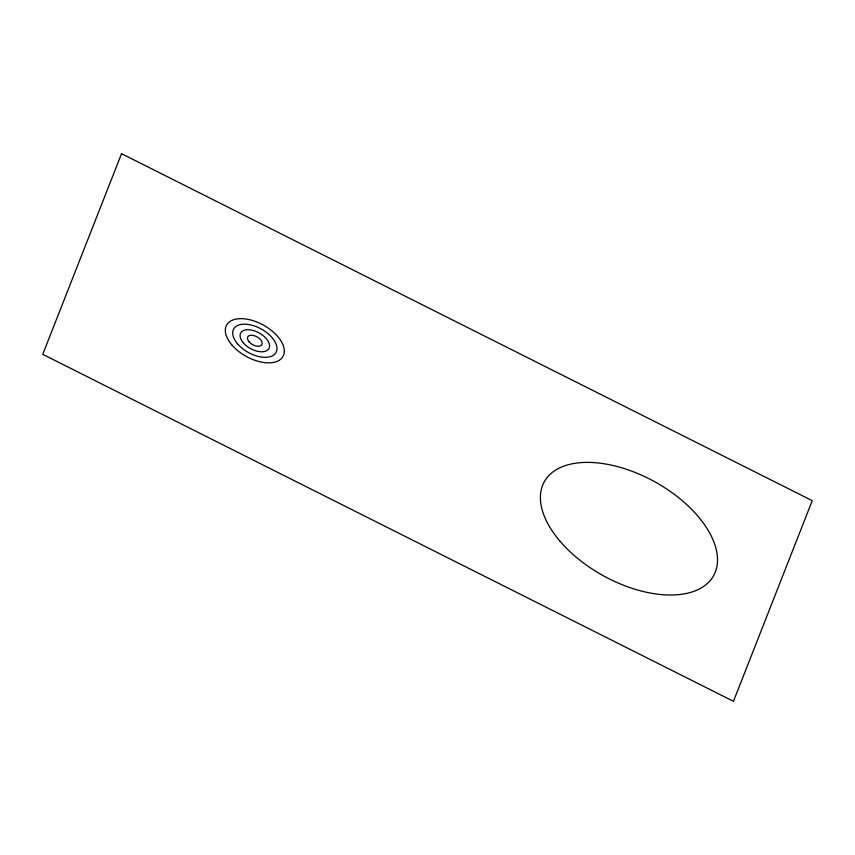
<?xml version="1.0" encoding="UTF-8"?>
<svg xmlns="http://www.w3.org/2000/svg" width="855" height="855" viewBox="0 0 855 855"><rect width="100%" height="100%" fill="white"/><g stroke="black" fill="none" stroke-linecap="round" stroke-linejoin="round"><path stroke-width="1.28" d="M121.549 153.686L42.75 354.333L733.451 701.314L812.25 500.667L121.549 153.686M560.1 541.322A96.797 53.566 29 0 0 711.606 578.771A96.797 53.566 29 0 0 615.151 466.007A96.797 53.566 29 0 0 560.1 541.322M249.083 341.808A8.069 4.467 29 0 0 261.716 344.928A8.069 4.467 29 0 0 253.679 335.534A8.069 4.467 29 0 0 249.083 341.808M243.354 342.855A16.138 8.924 29 0 0 268.598 349.096A16.138 8.924 29 0 0 252.524 330.308A16.138 8.924 29 0 0 243.354 342.855M237.615 343.913A24.197 13.391 29 0 0 275.492 353.275A24.197 13.391 29 0 0 251.37 325.082A24.197 13.391 29 0 0 237.615 343.913M231.876 344.96A32.266 17.859 29 0 0 282.374 357.443A32.266 17.859 29 0 0 250.226 319.856A32.266 17.859 29 0 0 231.876 344.96"/></g></svg>
